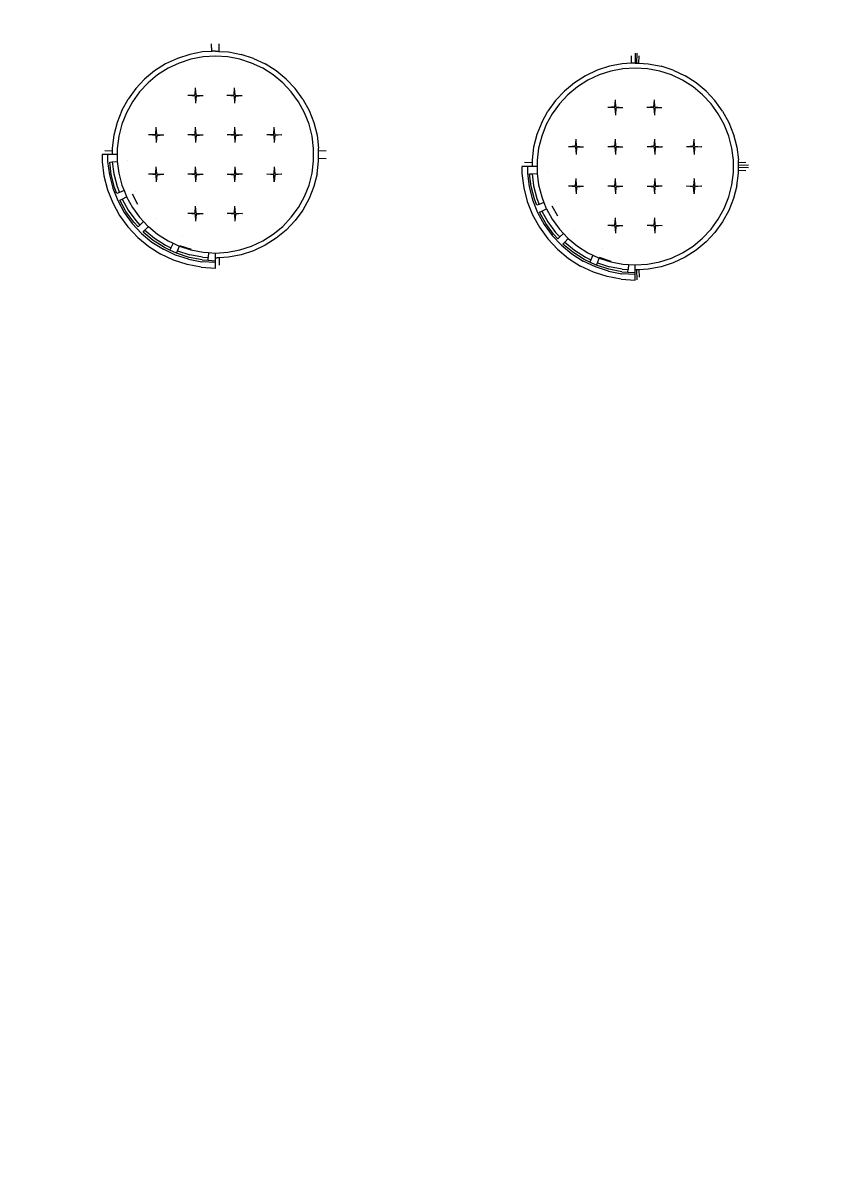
# Model space of a CAD drawing. Header units: millimetres. Extents: x -1966 to 205283, y -140015 to 7000.
# Drawn here: x 94414 to 96040, y -14724 to -12464 of the extents above; entities that cross this region are included whole.
import ezdxf

# ---------------------------------------------------------------- set-up
doc = ezdxf.new("R2010")
doc.units = ezdxf.units.MM
doc.header["$LTSCALE"] = 1000

msp = doc.modelspace()

# ---------------------------------------------------------------- hatches: boundary and pattern name
h = msp.add_hatch()
h.set_pattern_fill('ANSI32', color=256)
h.set_pattern_definition([(45, (-300.8124, 21923.082), (-3.36759605, 3.36759605), []), (45, (-298.5674, 21923.082), (-3.36759605, 3.36759605), [])])
h.paths.add_polyline_path([(91775.1, -11556.3), (85475.1, -11556.3), (85475.1, -14456.3), (85675.1, -14456.3), (85675.1, -13956.3), (85675.1, -11756.3), (91775.1, -11756.3)])
h.paths.add_polyline_path([(85475.1, -17576.5), (85475.1, -17713.6, 0.468176), (88775.1, -22150.7), (90477.3, -25756.3), (91477.3, -25756.3), (96875.1, -25756.3), (96875.1, -25656.3), (96875.1, -25556.3), (90698.4, -25556.3), (90602.7, -25556.3), (88975.1, -22156.3), (88975.1, -21156.3), (88775.1, -21156.3), (88775.1, -21950.4, -0.465706), (85665.7, -17776.5), (87775.1, -17776.5), (87775.1, -17576.5), (85668.5, -17576.5), (85675.1, -17076.5), (85675.1, -15356.3), (85475.1, -15356.3)])
h.paths.add_polyline_path([(100725.1, -25556.3), (98875.1, -25556.3), (98875.1, -25756.3), (101675.1, -25756.3), (101675.1, -25356.3), (101475.1, -25356.3), (101475.1, -25556.3)])
h.paths.add_polyline_path([(101675.1, -11556.3), (101275.1, -11556.3), (101275.1, -11756.3), (101475.1, -11756.3), (101475.1, -11956.3), (101675.1, -11956.3)])

# ---------------------------------------------------------------- linework, layer by layer
for p, q in [((94788.2, -12521), (94787.7, -12506.3)), ((94802.5, -12521), (94803, -12506.3)), ((94719.9, -12534.9), (94696.6, -12545.9)), ((94744.3, -12527), (94719.9, -12534.9)), ((94746.8, -12536.6), (94723.5, -12544.2)), ((94769.6, -12522.1), (94744.3, -12527)), ((94770.9, -12532.1), (94746.8, -12536.6)), ((94788.2, -12521), (94769.6, -12522.1)), ((94795.3, -12530.5), (94770.9, -12532.1)), ((94788.4, -12521), (94788.2, -12521)), ((94789.1, -12520.9), (94788.4, -12521)), ((94790.2, -12520.8), (94789.1, -12520.9)), ((94791.6, -12520.8), (94790.2, -12520.8)), ((94793.2, -12520.7), (94791.6, -12520.8)), ((94795.3, -12520.5), (94793.2, -12520.7)), ((94795.3, -12520.5), (94797.5, -12520.7)), ((94819.8, -12532.1), (94795.3, -12530.5)), ((94797.5, -12520.7), (94799, -12520.8)), ((94799, -12520.8), (94800.4, -12520.8)), ((94800.4, -12520.8), (94801.5, -12520.9)), ((94801.5, -12520.9), (94802.2, -12521)), ((94802.2, -12521), (94802.5, -12521)), ((94802.5, -12521), (94821, -12522.1)), ((94843.8, -12536.6), (94819.8, -12532.1)), ((94821, -12522.1), (94846.3, -12527)), ((94867.1, -12544.2), (94843.8, -12536.6)), ((94870.8, -12534.9), (94846.3, -12527)), ((94870.8, -12534.9), (94894.1, -12545.9)), ((95620.3, -12544.5), (95619.8, -12529.8)), ((95627.5, -12524.3), (95627.5, -12544.1)), ((95630.3, -12524.4), (95629.6, -12544.2)), ((95634.6, -12544.5), (95635.1, -12529.8)), ((94674.8, -12559.7), (94655, -12576.1)), ((94696.6, -12545.9), (94674.8, -12559.7)), ((94701.4, -12554.6), (94680.7, -12567.8)), ((94723.5, -12544.2), (94701.4, -12554.6)), ((94889.3, -12554.6), (94867.1, -12544.2)), ((94909.9, -12567.8), (94889.3, -12554.6)), ((94915.8, -12559.7), (94894.1, -12545.9)), ((94935.7, -12576.1), (94915.8, -12559.7)), ((95552, -12558.5), (95528.7, -12569.4)), ((95576.5, -12550.5), (95552, -12558.5)), ((95579, -12560.2), (95555.7, -12567.8)), ((95601.8, -12545.7), (95576.5, -12550.5)), ((95603, -12555.6), (95579, -12560.2)), ((95620.3, -12544.5), (95601.8, -12545.7)), ((95627.5, -12554.1), (95603, -12555.6)), ((95620.6, -12544.5), (95620.3, -12544.5)), ((95621.3, -12544.5), (95620.6, -12544.5)), ((95622.4, -12544.4), (95621.3, -12544.5)), ((95623.8, -12544.3), (95622.4, -12544.4)), ((95625.3, -12544.2), (95623.8, -12544.3)), ((95627.5, -12544.1), (95625.3, -12544.2)), ((95627.5, -12544.1), (95629.6, -12544.2)), ((95651.9, -12555.6), (95627.5, -12554.1)), ((95629.6, -12544.2), (95631.2, -12544.3)), ((95631.2, -12544.3), (95632.6, -12544.4)), ((95632.6, -12544.4), (95633.7, -12544.5)), ((95633.7, -12544.5), (95634.4, -12544.5)), ((95634.4, -12544.5), (95634.6, -12544.5)), ((95634.6, -12544.5), (95653.2, -12545.7)), ((95676, -12560.2), (95651.9, -12555.6)), ((95653.2, -12545.7), (95678.5, -12550.5)), ((95699.3, -12567.8), (95676, -12560.2)), ((95702.9, -12558.5), (95678.5, -12550.5)), ((95702.9, -12558.5), (95726.2, -12569.4)), ((94655, -12576.1), (94637.4, -12594.8)), ((94661.8, -12583.4), (94645.1, -12601.2)), ((94680.7, -12567.8), (94661.8, -12583.4)), ((94928.8, -12583.4), (94909.9, -12567.8)), ((94945.6, -12601.2), (94928.8, -12583.4)), ((94935.7, -12576.1), (94953.3, -12594.8)), ((95507, -12583.2), (95487.1, -12599.6)), ((95528.7, -12569.4), (95507, -12583.2)), ((95533.5, -12578.2), (95512.9, -12591.3)), ((95555.7, -12567.8), (95533.5, -12578.2)), ((95721.4, -12578.2), (95699.3, -12567.8)), ((95742.1, -12591.3), (95721.4, -12578.2)), ((95748, -12583.2), (95726.2, -12569.4)), ((95767.8, -12599.6), (95748, -12583.2)), ((94637.4, -12594.8), (94622.2, -12615.7)), ((94645.1, -12601.2), (94630.7, -12621)), ((94754.9, -12607.5), (94755.9, -12593.9)), ((94755.9, -12593.9), (94755.9, -12593.5)), ((94756.9, -12607.5), (94755.9, -12593.9)), ((94832.2, -12607.5), (94833.2, -12593.9)), ((94833.2, -12593.9), (94833.2, -12593.5)), ((94834.2, -12607.5), (94833.2, -12593.9)), ((94960, -12621), (94945.6, -12601.2)), ((94968.4, -12615.7), (94953.3, -12594.8)), ((95487.1, -12599.6), (95469.5, -12618.4)), ((95512.9, -12591.3), (95494, -12606.9)), ((95761, -12606.9), (95742.1, -12591.3)), ((95767.8, -12599.6), (95785.4, -12618.4)), ((94609.8, -12638.2), (94622.2, -12615.7)), ((94630.7, -12621), (94618.9, -12642.5)), ((94741.3, -12608.5), (94740.9, -12608.5)), ((94754.9, -12607.5), (94741.3, -12608.5)), ((94754.9, -12609.5), (94741.3, -12608.5)), ((94754.9, -12609.5), (94755.9, -12623.2)), ((94756.9, -12609.5), (94755.9, -12623.2)), ((94755.9, -12623.2), (94755.9, -12623.5)), ((94756.9, -12607.5), (94770.6, -12608.5)), ((94756.9, -12609.5), (94770.6, -12608.5)), ((94770.6, -12608.5), (94770.9, -12608.5)), ((94818.6, -12608.5), (94818.2, -12608.5)), ((94832.2, -12607.5), (94818.6, -12608.5)), ((94832.2, -12609.5), (94818.6, -12608.5)), ((94832.2, -12609.5), (94833.2, -12623.2)), ((94834.2, -12609.5), (94833.2, -12623.2)), ((94833.2, -12623.2), (94833.2, -12623.5)), ((94834.2, -12607.5), (94847.9, -12608.5)), ((94834.2, -12609.5), (94847.9, -12608.5)), ((94847.9, -12608.5), (94848.2, -12608.5)), ((94971.8, -12642.5), (94960, -12621)), ((94968.4, -12615.7), (94980.8, -12638.2)), ((95469.5, -12618.4), (95454.4, -12639.2)), ((95477.2, -12624.8), (95462.8, -12644.6)), ((95494, -12606.9), (95477.2, -12624.8)), ((95587.1, -12631.1), (95588.1, -12617.4)), ((95588.1, -12617.4), (95588.1, -12617.1)), ((95589.1, -12631.1), (95588.1, -12617.4)), ((95664.4, -12631.1), (95665.4, -12617.4)), ((95665.4, -12617.4), (95665.4, -12617.1)), ((95666.4, -12631.1), (95665.4, -12617.4)), ((95777.7, -12624.8), (95761, -12606.9)), ((95792.1, -12644.6), (95777.7, -12624.8)), ((95800.6, -12639.2), (95785.4, -12618.4)), ((94609.8, -12638.2), (94600.4, -12662.2)), ((94618.9, -12642.5), (94609.9, -12665.3)), ((94980.8, -12665.3), (94971.8, -12642.5)), ((94980.8, -12638.2), (94990.3, -12662.2)), ((95442, -12661.8), (95454.4, -12639.2)), ((95462.8, -12644.6), (95451, -12666.1)), ((95573.4, -12632.1), (95573.1, -12632.1)), ((95587.1, -12631.1), (95573.4, -12632.1)), ((95587.1, -12633.1), (95573.4, -12632.1)), ((95587.1, -12633.1), (95588.1, -12646.7)), ((95589.1, -12633.1), (95588.1, -12646.7)), ((95588.1, -12646.7), (95588.1, -12647.1)), ((95589.1, -12631.1), (95602.7, -12632.1)), ((95589.1, -12633.1), (95602.7, -12632.1)), ((95602.7, -12632.1), (95603.1, -12632.1)), ((95650.7, -12632.1), (95650.4, -12632.1)), ((95664.4, -12631.1), (95650.7, -12632.1)), ((95664.4, -12633.1), (95650.7, -12632.1)), ((95664.4, -12633.1), (95665.4, -12646.7)), ((95666.4, -12633.1), (95665.4, -12646.7)), ((95665.4, -12646.7), (95665.4, -12647.1)), ((95666.4, -12631.1), (95680, -12632.1)), ((95666.4, -12633.1), (95680, -12632.1)), ((95680, -12632.1), (95680.4, -12632.1)), ((95803.9, -12666.1), (95792.1, -12644.6)), ((95800.6, -12639.2), (95813, -12661.8)), ((94600.4, -12662.2), (94594, -12687.1)), ((94609.9, -12665.3), (94603.8, -12689)), ((94676.9, -12685.5), (94677.9, -12671.9)), ((94677.9, -12671.9), (94677.9, -12671.5)), ((94678.9, -12685.5), (94677.9, -12671.9)), ((94754.9, -12685.5), (94755.9, -12671.9)), ((94755.9, -12671.9), (94755.9, -12671.5)), ((94756.9, -12685.5), (94755.9, -12671.9)), ((94832.9, -12685.5), (94833.9, -12671.9)), ((94833.9, -12671.2), (94833.9, -12671.5)), ((94833.9, -12671.9), (94833.9, -12671.5)), ((94834.9, -12685.5), (94833.9, -12671.9)), ((94910.9, -12685.5), (94911.9, -12671.9)), ((94911.9, -12671.9), (94911.9, -12671.5)), ((94912.9, -12685.5), (94911.9, -12671.9)), ((94986.9, -12689), (94980.8, -12665.3)), ((94990.3, -12662.2), (94996.7, -12687.1)), ((95442, -12661.8), (95432.5, -12685.7)), ((95451, -12666.1), (95442, -12688.8)), ((95812.9, -12688.8), (95803.9, -12666.1)), ((95813, -12661.8), (95822.4, -12685.7)), ((94594, -12687.1), (94590.7, -12712.6)), ((94603.8, -12689), (94600.7, -12713.3)), ((94663.3, -12686.5), (94662.9, -12686.5)), ((94676.9, -12685.5), (94663.3, -12686.5)), ((94676.9, -12687.5), (94663.3, -12686.5)), ((94676.9, -12687.5), (94677.9, -12701.2)), ((94678.9, -12687.5), (94677.9, -12701.2)), ((94678.9, -12685.5), (94692.6, -12686.5)), ((94678.9, -12687.5), (94692.6, -12686.5)), ((94692.6, -12686.5), (94692.9, -12686.5)), ((94741.3, -12686.5), (94740.9, -12686.5)), ((94754.9, -12685.5), (94741.3, -12686.5)), ((94754.9, -12687.5), (94741.3, -12686.5)), ((94754.9, -12687.5), (94755.9, -12701.2)), ((94756.9, -12687.5), (94755.9, -12701.2)), ((94756.9, -12685.5), (94770.6, -12686.5)), ((94756.9, -12687.5), (94770.6, -12686.5)), ((94770.6, -12686.5), (94770.9, -12686.5)), ((94819.3, -12686.5), (94818.9, -12686.5)), ((94832.9, -12685.5), (94819.3, -12686.5)), ((94832.9, -12687.5), (94819.3, -12686.5)), ((94832.9, -12687.5), (94833.9, -12701.2)), ((94834.9, -12687.5), (94833.9, -12701.2)), ((94834.9, -12685.5), (94848.6, -12686.5)), ((94834.9, -12687.5), (94848.6, -12686.5)), ((94848.6, -12686.5), (94848.9, -12686.5)), ((94849.3, -12686.5), (94848.9, -12686.5)), ((94897.3, -12686.5), (94896.9, -12686.5)), ((94910.9, -12685.5), (94897.3, -12686.5)), ((94910.9, -12687.5), (94897.3, -12686.5)), ((94910.9, -12687.5), (94911.9, -12701.2)), ((94912.9, -12687.5), (94911.9, -12701.2)), ((94912.9, -12685.5), (94926.6, -12686.5)), ((94926.6, -12686.5), (94912.9, -12687.5)), ((94926.9, -12686.5), (94926.6, -12686.5)), ((94989.9, -12713.3), (94986.9, -12689)), ((94996.7, -12687.1), (94999.9, -12712.6)), ((95432.5, -12685.7), (95426.1, -12710.7)), ((95442, -12688.8), (95435.9, -12712.5)), ((95509.1, -12709.1), (95510.1, -12695.4)), ((95510.1, -12695.4), (95510.1, -12695.1)), ((95511.1, -12709.1), (95510.1, -12695.4)), ((95587.1, -12709.1), (95588.1, -12695.4)), ((95588.1, -12695.4), (95588.1, -12695.1)), ((95589.1, -12709.1), (95588.1, -12695.4)), ((95665.1, -12709.1), (95666.1, -12695.4)), ((95666.1, -12694.7), (95666.1, -12695.1)), ((95666.1, -12695.4), (95666.1, -12695.1)), ((95667.1, -12709.1), (95666.1, -12695.4)), ((95743.1, -12709.1), (95744.1, -12695.4)), ((95744.1, -12695.4), (95744.1, -12695.1)), ((95745.1, -12709.1), (95744.1, -12695.4)), ((95819, -12712.5), (95812.9, -12688.8)), ((95822.4, -12685.7), (95828.8, -12710.7)), ((94590.7, -12718.4), (94576, -12717.9)), ((94590.7, -12712.6), (94590.7, -12718.4)), ((94590.7, -12718.4), (94590.7, -12718.6)), ((94590.7, -12718.6), (94590.7, -12719.3)), ((94600.7, -12713.3), (94600.7, -12725.5)), ((94677.9, -12701.2), (94677.9, -12701.5)), ((94755.9, -12701.2), (94755.9, -12701.5)), ((94833.9, -12701.2), (94833.9, -12701.5)), ((94911.9, -12701.2), (94911.9, -12701.5)), ((94989.9, -12737.8), (94989.9, -12713.3)), ((94999.9, -12718.4), (94999.9, -12712.6)), ((95014.6, -12717.9), (94999.9, -12718.4)), ((94999.9, -12718.6), (94999.9, -12718.4)), ((94999.9, -12719.3), (94999.9, -12718.6)), ((95426.1, -12710.7), (95422.9, -12736.2)), ((95435.9, -12712.5), (95432.9, -12736.8)), ((95495.4, -12710.1), (95495.1, -12710.1)), ((95509.1, -12709.1), (95495.4, -12710.1)), ((95509.1, -12711.1), (95495.4, -12710.1)), ((95509.1, -12711.1), (95510.1, -12724.7)), ((95511.1, -12711.1), (95510.1, -12724.7)), ((95511.1, -12709.1), (95524.7, -12710.1)), ((95511.1, -12711.1), (95524.7, -12710.1)), ((95524.7, -12710.1), (95525.1, -12710.1)), ((95573.4, -12710.1), (95573.1, -12710.1)), ((95587.1, -12709.1), (95573.4, -12710.1)), ((95587.1, -12711.1), (95573.4, -12710.1)), ((95587.1, -12711.1), (95588.1, -12724.7)), ((95589.1, -12711.1), (95588.1, -12724.7)), ((95589.1, -12709.1), (95602.7, -12710.1)), ((95589.1, -12711.1), (95602.7, -12710.1)), ((95602.7, -12710.1), (95603.1, -12710.1)), ((95651.4, -12710.1), (95651.1, -12710.1)), ((95665.1, -12709.1), (95651.4, -12710.1)), ((95665.1, -12711.1), (95651.4, -12710.1)), ((95665.1, -12711.1), (95666.1, -12724.7)), ((95667.1, -12711.1), (95666.1, -12724.7)), ((95667.1, -12709.1), (95680.7, -12710.1)), ((95667.1, -12711.1), (95680.7, -12710.1)), ((95680.7, -12710.1), (95681.1, -12710.1)), ((95681.4, -12710.1), (95681.1, -12710.1)), ((95729.4, -12710.1), (95729.1, -12710.1)), ((95743.1, -12709.1), (95729.4, -12710.1)), ((95743.1, -12711.1), (95729.4, -12710.1)), ((95743.1, -12711.1), (95744.1, -12724.7)), ((95745.1, -12711.1), (95744.1, -12724.7)), ((95745.1, -12709.1), (95758.7, -12710.1)), ((95758.7, -12710.1), (95745.1, -12711.1)), ((95759.1, -12710.1), (95758.7, -12710.1)), ((95822.1, -12736.8), (95819, -12712.5)), ((95828.8, -12710.7), (95832.1, -12736.2)), ((94570.8, -12725.5), (94570.8, -12739.6)), ((94571, -12725.5), (94570.8, -12725.5)), ((94570.8, -12739.6), (94574.3, -12767.7)), ((94581.7, -12725.5), (94571, -12725.5)), ((94581.7, -12725.5), (94581.7, -12739)), ((94590.7, -12725.5), (94581.7, -12725.5)), ((94581.7, -12739), (94585.1, -12765.6)), ((94585.8, -12740.2), (94590.9, -12739.8)), ((94588.9, -12764.9), (94585.8, -12740.2)), ((94590.7, -12719.3), (94590.7, -12720.4)), ((94590.7, -12720.4), (94590.7, -12721.8)), ((94590.7, -12721.8), (94590.7, -12723.4)), ((94590.7, -12723.4), (94590.7, -12725.5)), ((94600.7, -12725.5), (94590.7, -12725.5)), ((94590.9, -12739.8), (94600.9, -12739.1)), ((94590.9, -12739.8), (94594, -12763.9)), ((94600.7, -12725.5), (94600.7, -12737.8)), ((94600.7, -12737.8), (94600.9, -12739.1)), ((94600.9, -12739.1), (94603.8, -12762.1)), ((94621.4, -12736.5), (94621.4, -12736.5)), ((94986.9, -12762.1), (94989.9, -12737.8)), ((94996.7, -12763.9), (94999.9, -12738.4)), ((94999.9, -12720.4), (94999.9, -12719.3)), ((94999.9, -12721.8), (94999.9, -12720.4)), ((94999.9, -12723.4), (94999.9, -12721.8)), ((94999.9, -12727.7), (94999.9, -12723.4)), ((94999.9, -12729.2), (94999.9, -12727.7)), ((94999.9, -12730.6), (94999.9, -12729.2)), ((94999.9, -12731.7), (94999.9, -12730.6)), ((94999.9, -12732.4), (94999.9, -12731.7)), ((94999.9, -12732.7), (94999.9, -12732.4)), ((94999.9, -12738.4), (94999.9, -12732.7)), ((94999.9, -12732.7), (95014.6, -12733.2)), ((95422.9, -12741.9), (95408.2, -12741.4)), ((95422.9, -12736.2), (95422.9, -12741.9)), ((95432.9, -12736.8), (95432.9, -12749.1)), ((95510.1, -12724.7), (95510.1, -12725.1)), ((95588.1, -12724.7), (95588.1, -12725.1)), ((95666.1, -12724.7), (95666.1, -12725.1)), ((95744.1, -12724.7), (95744.1, -12725.1)), ((95822.1, -12761.3), (95822.1, -12736.8)), ((95832.1, -12741.9), (95832.1, -12736.2)), ((95846.8, -12741.4), (95832.1, -12741.9)), ((94594, -12763.9), (94600.4, -12788.9)), ((94603.8, -12762.1), (94609.9, -12785.8)), ((94676.9, -12763.5), (94663.3, -12764.5)), ((94676.9, -12763.5), (94677.9, -12749.9)), ((94677.9, -12749.9), (94677.9, -12749.5)), ((94678.9, -12763.5), (94677.9, -12749.9)), ((94678.9, -12763.5), (94692.6, -12764.5)), ((94754.9, -12763.5), (94741.3, -12764.5)), ((94754.9, -12763.5), (94755.9, -12749.9)), ((94755.9, -12749.9), (94755.9, -12749.5)), ((94756.9, -12763.5), (94755.9, -12749.9)), ((94756.9, -12763.5), (94770.6, -12764.5)), ((94819.3, -12764.5), (94832.9, -12763.5)), ((94833.9, -12749.9), (94832.9, -12763.5)), ((94833.9, -12749.5), (94833.9, -12749.9)), ((94833.9, -12749.9), (94834.9, -12763.5)), ((94848.6, -12764.5), (94834.9, -12763.5)), ((94897.3, -12764.5), (94910.9, -12763.5)), ((94911.9, -12749.9), (94910.9, -12763.5)), ((94911.9, -12749.9), (94911.9, -12749.5)), ((94911.9, -12749.9), (94912.9, -12763.5)), ((94912.9, -12763.5), (94926.6, -12764.5)), ((94980.8, -12785.8), (94986.9, -12762.1)), ((94996.7, -12763.9), (94990.3, -12788.9)), ((95402.9, -12749.1), (95402.9, -12763.2)), ((95413.9, -12749.1), (95402.9, -12749.1)), ((95402.9, -12763.2), (95406.5, -12791.2)), ((95413.9, -12749.1), (95413.9, -12762.5)), ((95422.9, -12749.1), (95413.9, -12749.1)), ((95413.9, -12762.5), (95417.2, -12789.2)), ((95417.9, -12763.7), (95423.1, -12763.4)), ((95421.1, -12788.5), (95417.9, -12763.7)), ((95422.9, -12741.9), (95422.9, -12742.2)), ((95422.9, -12742.2), (95422.9, -12742.9)), ((95422.9, -12742.9), (95422.9, -12744)), ((95422.9, -12744), (95422.9, -12745.4)), ((95422.9, -12745.4), (95422.9, -12746.9)), ((95422.9, -12746.9), (95422.9, -12749.1)), ((95432.9, -12749.1), (95422.9, -12749.1)), ((95423.1, -12763.4), (95433, -12762.7)), ((95423.1, -12763.4), (95426.1, -12787.5)), ((95432.9, -12749.1), (95432.9, -12761.3)), ((95432.9, -12761.3), (95433, -12762.7)), ((95433, -12762.7), (95435.9, -12785.6)), ((95453.6, -12760), (95453.6, -12760.1)), ((95819, -12785.6), (95822.1, -12761.3)), ((95828.8, -12787.5), (95832.1, -12762)), ((95832.1, -12742.2), (95832.1, -12741.9)), ((95832.1, -12742.9), (95832.1, -12742.2)), ((95832.1, -12744), (95832.1, -12742.9)), ((95832.1, -12745.4), (95832.1, -12744)), ((95832.1, -12746.9), (95832.1, -12745.4)), ((95851.9, -12746.3), (95832.1, -12746.9)), ((95832.1, -12751.2), (95832.1, -12746.9)), ((95832.1, -12752.8), (95832.1, -12751.2)), ((95851.9, -12751.9), (95832.1, -12751.2)), ((95832.1, -12754.2), (95832.1, -12752.8)), ((95832.1, -12755.3), (95832.1, -12754.2)), ((95832.1, -12756), (95832.1, -12755.3)), ((95832.1, -12756.2), (95832.1, -12756)), ((95832.1, -12762), (95832.1, -12756.2)), ((95832.1, -12756.2), (95846.8, -12756.7)), ((94574.3, -12767.7), (94581.3, -12795)), ((94585.1, -12765.6), (94591.8, -12791.7)), ((94595.5, -12790.5), (94588.9, -12764.9)), ((94609.9, -12785.8), (94614.3, -12796.8)), ((94663.3, -12764.5), (94662.9, -12764.5)), ((94676.9, -12765.5), (94663.3, -12764.5)), ((94676.9, -12765.5), (94677.9, -12779.2)), ((94678.9, -12765.5), (94677.9, -12779.2)), ((94677.9, -12779.2), (94677.9, -12779.5)), ((94678.9, -12765.5), (94692.6, -12764.5)), ((94692.6, -12764.5), (94692.9, -12764.5)), ((94741.3, -12764.5), (94740.9, -12764.5)), ((94754.9, -12765.5), (94741.3, -12764.5)), ((94754.9, -12765.5), (94755.9, -12779.2)), ((94756.9, -12765.5), (94755.9, -12779.2)), ((94755.9, -12779.2), (94755.9, -12779.5)), ((94756.9, -12765.5), (94770.6, -12764.5)), ((94770.6, -12764.5), (94770.9, -12764.5)), ((94818.9, -12764.5), (94819.3, -12764.5)), ((94819.3, -12764.5), (94832.9, -12765.5)), ((94833.9, -12779.2), (94832.9, -12765.5)), ((94833.9, -12779.2), (94834.9, -12765.5)), ((94833.9, -12779.2), (94833.9, -12779.5)), ((94848.6, -12764.5), (94834.9, -12765.5)), ((94848.9, -12764.5), (94848.6, -12764.5)), ((94897.3, -12764.5), (94896.9, -12764.5)), ((94910.9, -12765.5), (94897.3, -12764.5)), ((94911.9, -12779.2), (94910.9, -12765.5)), ((94912.9, -12765.5), (94911.9, -12779.2)), ((94911.9, -12779.5), (94911.9, -12779.2)), ((94926.6, -12764.5), (94912.9, -12765.5)), ((94926.9, -12764.5), (94926.6, -12764.5)), ((94971.8, -12808.5), (94980.8, -12785.8)), ((95435.9, -12785.6), (95442, -12809.3)), ((95509.1, -12787.1), (95510.1, -12773.4)), ((95510.1, -12773.4), (95510.1, -12773.1)), ((95511.1, -12787.1), (95510.1, -12773.4)), ((95587.1, -12787.1), (95588.1, -12773.4)), ((95588.1, -12773.4), (95588.1, -12773.1)), ((95589.1, -12787.1), (95588.1, -12773.4)), ((95666.1, -12773.4), (95665.1, -12787.1)), ((95666.1, -12773.1), (95666.1, -12773.4)), ((95666.1, -12773.4), (95667.1, -12787.1)), ((95744.1, -12773.4), (95743.1, -12787.1)), ((95744.1, -12773.4), (95744.1, -12773.1)), ((95744.1, -12773.4), (95745.1, -12787.1)), ((95812.9, -12809.3), (95819, -12785.6)), ((94581.3, -12795), (94591.7, -12821.3)), ((94591.8, -12791.7), (94601.7, -12816.6)), ((94600.2, -12802.4), (94595.5, -12790.5)), ((94605, -12800.5), (94600.2, -12802.4)), ((94600.4, -12788.9), (94605, -12800.5)), ((94614.3, -12796.8), (94605, -12800.5)), ((94610.4, -12813.7), (94619.4, -12809.4)), ((94614.3, -12796.8), (94618.9, -12808.5)), ((94618.9, -12808.5), (94619.4, -12809.4)), ((94619.4, -12809.4), (94630.7, -12830)), ((94630.1, -12803.3), (94641.1, -12823.4)), ((94637.5, -12799.5), (94637.6, -12799.4)), ((94960, -12830), (94971.8, -12808.5)), ((94990.3, -12788.9), (94980.8, -12812.8)), ((95406.5, -12791.2), (95413.5, -12818.6)), ((95417.2, -12789.2), (95423.9, -12815.2)), ((95427.6, -12814), (95421.1, -12788.5)), ((95426.1, -12787.5), (95432.5, -12812.4)), ((95442, -12809.3), (95446.4, -12820.4)), ((95495.4, -12788.1), (95495.1, -12788.1)), ((95509.1, -12787.1), (95495.4, -12788.1)), ((95509.1, -12789.1), (95495.4, -12788.1)), ((95509.1, -12789.1), (95510.1, -12802.7)), ((95511.1, -12789.1), (95510.1, -12802.7)), ((95510.1, -12802.7), (95510.1, -12803.1)), ((95511.1, -12787.1), (95524.7, -12788.1)), ((95511.1, -12789.1), (95524.7, -12788.1)), ((95524.7, -12788.1), (95525.1, -12788.1)), ((95573.4, -12788.1), (95573.1, -12788.1)), ((95587.1, -12787.1), (95573.4, -12788.1)), ((95587.1, -12789.1), (95573.4, -12788.1)), ((95587.1, -12789.1), (95588.1, -12802.7)), ((95589.1, -12789.1), (95588.1, -12802.7)), ((95588.1, -12802.7), (95588.1, -12803.1)), ((95589.1, -12787.1), (95602.7, -12788.1)), ((95589.1, -12789.1), (95602.7, -12788.1)), ((95602.7, -12788.1), (95603.1, -12788.1)), ((95651.1, -12788.1), (95651.4, -12788.1)), ((95651.4, -12788.1), (95665.1, -12787.1)), ((95651.4, -12788.1), (95665.1, -12789.1)), ((95666.1, -12802.7), (95665.1, -12789.1)), ((95666.1, -12802.7), (95667.1, -12789.1)), ((95666.1, -12802.7), (95666.1, -12803.1)), ((95680.7, -12788.1), (95667.1, -12787.1)), ((95680.7, -12788.1), (95667.1, -12789.1)), ((95681.1, -12788.1), (95680.7, -12788.1)), ((95729.4, -12788.1), (95729.1, -12788.1)), ((95729.4, -12788.1), (95743.1, -12787.1)), ((95743.1, -12789.1), (95729.4, -12788.1)), ((95744.1, -12802.7), (95743.1, -12789.1)), ((95745.1, -12789.1), (95744.1, -12802.7)), ((95744.1, -12803.1), (95744.1, -12802.7)), ((95745.1, -12787.1), (95758.7, -12788.1)), ((95758.7, -12788.1), (95745.1, -12789.1)), ((95759.1, -12788.1), (95758.7, -12788.1)), ((95803.9, -12832.1), (95812.9, -12809.3)), ((95828.8, -12787.5), (95822.4, -12812.4)), ((94591.7, -12821.3), (94605.4, -12846.1)), ((94601.7, -12816.6), (94614.6, -12840.2)), ((94605.7, -12816), (94610.4, -12813.7)), ((94617.9, -12838.1), (94605.7, -12816)), ((94610.4, -12813.7), (94622.2, -12835.4)), ((94630.7, -12830), (94645.1, -12849.8)), ((94754.9, -12841.5), (94755.9, -12827.9)), ((94755.9, -12827.9), (94755.9, -12827.5)), ((94756.9, -12841.5), (94755.9, -12827.9)), ((94832.9, -12841.5), (94833.9, -12827.5)), ((94834.9, -12841.5), (94833.9, -12827.5)), ((94945.6, -12849.8), (94960, -12830)), ((94980.8, -12812.8), (94968.4, -12835.4)), ((95413.5, -12818.6), (95423.9, -12844.9)), ((95423.9, -12815.2), (95433.8, -12840.2)), ((95432.3, -12826), (95427.6, -12814)), ((95437.1, -12824.1), (95432.3, -12826)), ((95432.5, -12812.4), (95437.1, -12824.1)), ((95446.4, -12820.4), (95437.1, -12824.1)), ((95446.4, -12820.4), (95451, -12832.1)), ((95462.2, -12826.8), (95473.3, -12846.9)), ((95469.7, -12823), (95469.7, -12823)), ((95822.4, -12812.4), (95813, -12836.4)), ((94605.4, -12846.1), (94622, -12868.9)), ((94614.6, -12840.2), (94630.4, -12861.9)), ((94633.4, -12859.5), (94617.9, -12838.1)), ((94622.2, -12835.4), (94637.4, -12856.2)), ((94645.1, -12849.8), (94653, -12858.2)), ((94675.6, -12852.1), (94675.6, -12852.1)), ((94741.3, -12842.5), (94740.9, -12842.5)), ((94754.9, -12841.5), (94741.3, -12842.5)), ((94754.9, -12843.5), (94741.3, -12842.5)), ((94754.9, -12843.5), (94755.9, -12857.2)), ((94756.9, -12843.5), (94755.9, -12857.2)), ((94756.9, -12841.5), (94770.6, -12842.5)), ((94756.9, -12843.5), (94770.6, -12842.5)), ((94770.6, -12842.5), (94770.9, -12842.5)), ((94819.3, -12842.5), (94818.9, -12842.5)), ((94832.9, -12841.5), (94819.3, -12842.5)), ((94832.9, -12843.5), (94819.3, -12842.5)), ((94832.9, -12843.5), (94833.9, -12857.2)), ((94834.9, -12843.5), (94833.9, -12857.2)), ((94834.9, -12841.5), (94848.6, -12842.5)), ((94848.6, -12842.5), (94834.9, -12843.5)), ((94848.6, -12842.5), (94848.9, -12842.5)), ((94928.8, -12867.7), (94945.6, -12849.8)), ((94968.4, -12835.4), (94953.3, -12856.2)), ((95423.9, -12844.9), (95437.5, -12869.6)), ((95433.8, -12840.2), (95446.8, -12863.8)), ((95437.9, -12839.5), (95442.5, -12837.3)), ((95450, -12861.7), (95437.9, -12839.5)), ((95442.5, -12837.3), (95451.5, -12833)), ((95442.5, -12837.3), (95454.4, -12858.9)), ((95451, -12832.1), (95451.5, -12833)), ((95451.5, -12833), (95462.8, -12853.6)), ((95462.8, -12853.6), (95477.2, -12873.4)), ((95587.1, -12865.1), (95588.1, -12851.4)), ((95588.1, -12851.4), (95588.1, -12851.1)), ((95589.1, -12865.1), (95588.1, -12851.4)), ((95665.1, -12865.1), (95666.1, -12851.1)), ((95667.1, -12865.1), (95666.1, -12851.1)), ((95777.7, -12873.4), (95792.1, -12853.6)), ((95792.1, -12853.6), (95803.9, -12832.1)), ((95813, -12836.4), (95800.6, -12858.9)), ((94622, -12868.9), (94641.3, -12889.5)), ((94630.4, -12861.9), (94648.8, -12881.5)), ((94641.9, -12868.6), (94633.4, -12859.5)), ((94637.4, -12856.2), (94645.7, -12865.1)), ((94645.7, -12865.1), (94641.9, -12868.6)), ((94653, -12858.2), (94645.7, -12865.1)), ((94652, -12879.2), (94655.5, -12875.4)), ((94653, -12858.2), (94661.8, -12867.7)), ((94655.5, -12875.4), (94662.4, -12868.1)), ((94655.5, -12875.4), (94674.8, -12891.4)), ((94661.8, -12867.7), (94662.4, -12868.1)), ((94662.4, -12868.1), (94680.7, -12883.3)), ((94755.9, -12857.2), (94755.9, -12857.5)), ((94833.9, -12857.2), (94833.9, -12857.5)), ((94909.9, -12883.3), (94928.8, -12867.7)), ((94935.7, -12875), (94915.8, -12891.4)), ((94953.3, -12856.2), (94935.7, -12875)), ((95437.5, -12869.6), (95454.1, -12892.5)), ((95446.8, -12863.8), (95462.6, -12885.5)), ((95465.6, -12883), (95450, -12861.7)), ((95454.4, -12858.9), (95469.5, -12879.8)), ((95477.2, -12873.4), (95485.1, -12881.8)), ((95507.7, -12875.7), (95507.8, -12875.6)), ((95573.4, -12866.1), (95573.1, -12866.1)), ((95587.1, -12865.1), (95573.4, -12866.1)), ((95587.1, -12867.1), (95573.4, -12866.1)), ((95587.1, -12867.1), (95588.1, -12880.7)), ((95589.1, -12867.1), (95588.1, -12880.7)), ((95589.1, -12865.1), (95602.7, -12866.1)), ((95589.1, -12867.1), (95602.7, -12866.1)), ((95602.7, -12866.1), (95603.1, -12866.1)), ((95651.4, -12866.1), (95651.1, -12866.1)), ((95665.1, -12865.1), (95651.4, -12866.1)), ((95665.1, -12867.1), (95651.4, -12866.1)), ((95665.1, -12867.1), (95666.1, -12880.7)), ((95667.1, -12867.1), (95666.1, -12880.7)), ((95667.1, -12865.1), (95680.7, -12866.1)), ((95680.7, -12866.1), (95667.1, -12867.1)), ((95680.7, -12866.1), (95681.1, -12866.1)), ((95761, -12891.2), (95777.7, -12873.4)), ((95800.6, -12858.9), (95785.4, -12879.8)), ((94641.3, -12889.5), (94663.1, -12907.5)), ((94648.8, -12881.5), (94669.5, -12898.7)), ((94671.8, -12895.5), (94652, -12879.2)), ((94669.5, -12898.7), (94692.2, -12913.1)), ((94694.1, -12909.7), (94671.8, -12895.5)), ((94674.8, -12891.4), (94696.6, -12905.2)), ((94680.7, -12883.3), (94701.4, -12896.4)), ((94701.4, -12896.4), (94711.5, -12901.2)), ((94730.3, -12887.2), (94730.3, -12887.1)), ((94867.1, -12906.8), (94889.3, -12896.4)), ((94889.3, -12896.4), (94909.9, -12883.3)), ((94915.8, -12891.4), (94894.1, -12905.2)), ((95454.1, -12892.5), (95473.5, -12913.1)), ((95462.6, -12885.5), (95481, -12905.1)), ((95474.1, -12892.1), (95465.6, -12883)), ((95469.5, -12879.8), (95477.8, -12888.6)), ((95477.8, -12888.6), (95474.1, -12892.1)), ((95485.1, -12881.8), (95477.8, -12888.6)), ((95484.2, -12902.7), (95487.7, -12899)), ((95485.1, -12881.8), (95494, -12891.2)), ((95487.7, -12899), (95494.5, -12891.7)), ((95487.7, -12899), (95507, -12914.9)), ((95494, -12891.2), (95494.5, -12891.7)), ((95494.5, -12891.7), (95512.9, -12906.8)), ((95588.1, -12880.7), (95588.1, -12881.1)), ((95666.1, -12880.7), (95666.1, -12881.1)), ((95742.1, -12906.8), (95761, -12891.2)), ((95767.8, -12898.5), (95748, -12914.9)), ((95785.4, -12879.8), (95767.8, -12898.5)), ((94663.1, -12907.5), (94686.9, -12922.7)), ((94716.5, -12924.5), (94692.2, -12913.1)), ((94705, -12914.8), (94694.1, -12909.7)), ((94696.6, -12905.2), (94707.2, -12910.2)), ((94707.2, -12910.2), (94705, -12914.8)), ((94718, -12920.9), (94705, -12914.8)), ((94711.5, -12901.2), (94707.2, -12910.2)), ((94711.5, -12901.2), (94723.5, -12906.8)), ((94718.3, -12921), (94718, -12920.9)), ((94718.3, -12921), (94720.2, -12916.2)), ((94743.1, -12929.1), (94718.3, -12921)), ((94720.2, -12916.2), (94723.9, -12906.9)), ((94720.2, -12916.2), (94744.3, -12924.1)), ((94723.5, -12906.8), (94723.9, -12906.9)), ((94723.9, -12906.9), (94746.8, -12914.4)), ((94724.1, -12905.5), (94747.2, -12913)), ((94746.8, -12914.4), (94770.9, -12919)), ((94770.9, -12919), (94781.8, -12919.7)), ((94781.8, -12919.7), (94781.1, -12929.6)), ((94781.8, -12919.7), (94795.3, -12920.5)), ((94795.3, -12920.5), (94819.8, -12919)), ((94795.3, -12930.5), (94795.3, -12920.5)), ((94819.8, -12919), (94843.8, -12914.4)), ((94843.8, -12914.4), (94867.1, -12906.8)), ((94870.8, -12916.1), (94846.3, -12924.1)), ((94894.1, -12905.2), (94870.8, -12916.1)), ((95473.5, -12913.1), (95495.2, -12931.1)), ((95481, -12905.1), (95501.7, -12922.2)), ((95504, -12919.1), (95484.2, -12902.7)), ((95501.7, -12922.2), (95524.4, -12936.6)), ((95526.2, -12933.2), (95504, -12919.1)), ((95507, -12914.9), (95528.7, -12928.7)), ((95512.9, -12906.8), (95533.5, -12920)), ((95533.5, -12920), (95543.7, -12924.7)), ((95562.4, -12910.8), (95562.5, -12910.7)), ((95699.3, -12930.4), (95721.4, -12920)), ((95721.4, -12920), (95742.1, -12906.8)), ((95748, -12914.9), (95726.2, -12928.7)), ((94712.5, -12934.7), (94686.9, -12922.7)), ((94739.4, -12943.5), (94712.5, -12934.7)), ((94742.1, -12932.8), (94716.5, -12924.5)), ((94767.1, -12948.7), (94739.4, -12943.5)), ((94742.1, -12932.8), (94768.5, -12937.9)), ((94769, -12934), (94743.1, -12929.1)), ((94769.6, -12928.9), (94744.3, -12924.1)), ((94795.3, -12939.5), (94768.5, -12937.9)), ((94769, -12934), (94780.7, -12934.7)), ((94769.6, -12928.9), (94781.1, -12929.6)), ((94780.7, -12934.7), (94781.1, -12929.6)), ((94780.7, -12934.7), (94795.3, -12935.7)), ((94797.5, -12930.4), (94795.3, -12930.5)), ((94795.3, -12935.7), (94795.3, -12930.5)), ((94795.3, -12939.5), (94795.3, -12935.7)), ((94795.3, -12950.3), (94795.3, -12939.5)), ((94799, -12930.3), (94797.5, -12930.4)), ((94800.4, -12930.2), (94799, -12930.3)), ((94801.5, -12930.1), (94800.4, -12930.2)), ((94802.2, -12930.1), (94801.5, -12930.1)), ((94802.5, -12930.1), (94802.2, -12930.1)), ((94821, -12928.9), (94802.5, -12930.1)), ((94802.5, -12930.1), (94803, -12944.8)), ((94846.3, -12924.1), (94821, -12928.9)), ((95495.2, -12931.1), (95519.1, -12946.3)), ((95548.7, -12948.1), (95524.4, -12936.6)), ((95537.2, -12938.4), (95526.2, -12933.2)), ((95528.7, -12928.7), (95539.4, -12933.8)), ((95539.4, -12933.8), (95537.2, -12938.4)), ((95550.1, -12944.5), (95537.2, -12938.4)), ((95543.7, -12924.7), (95539.4, -12933.8)), ((95543.7, -12924.7), (95555.7, -12930.4)), ((95550.5, -12944.6), (95550.1, -12944.5)), ((95550.5, -12944.6), (95552.4, -12939.8)), ((95575.2, -12952.6), (95550.5, -12944.6)), ((95552.4, -12939.8), (95556, -12930.5)), ((95552.4, -12939.8), (95576.5, -12947.6)), ((95555.7, -12930.4), (95556, -12930.5)), ((95556, -12930.5), (95579, -12938)), ((95556.2, -12929), (95579.3, -12936.5)), ((95579, -12938), (95603, -12942.5)), ((95603, -12942.5), (95613.9, -12943.2)), ((95613.9, -12943.2), (95613.2, -12953.2)), ((95613.9, -12943.2), (95627.5, -12944.1)), ((95627.5, -12944.1), (95651.9, -12942.5)), ((95627.5, -12954.1), (95627.5, -12944.1)), ((95651.9, -12942.5), (95676, -12938)), ((95676, -12938), (95699.3, -12930.4)), ((95702.9, -12939.7), (95678.5, -12947.6)), ((95726.2, -12928.7), (95702.9, -12939.7)), ((94767.1, -12948.7), (94795.3, -12950.5)), ((94795.3, -12950.5), (94795.3, -12950.3)), ((95544.7, -12958.3), (95519.1, -12946.3)), ((95571.5, -12967), (95544.7, -12958.3)), ((95574.3, -12956.4), (95548.7, -12948.1)), ((95599.3, -12972.3), (95571.5, -12967)), ((95574.3, -12956.4), (95600.7, -12961.4)), ((95601.1, -12957.6), (95575.2, -12952.6)), ((95601.8, -12952.5), (95576.5, -12947.6)), ((95627.5, -12963.1), (95600.7, -12961.4)), ((95601.1, -12957.6), (95612.8, -12958.3)), ((95601.8, -12952.5), (95613.2, -12953.2)), ((95612.8, -12958.3), (95613.2, -12953.2)), ((95612.8, -12958.3), (95627.5, -12959.2)), ((95629.6, -12954), (95627.5, -12954.1)), ((95627.5, -12959.2), (95627.5, -12954.1)), ((95627.5, -12963.1), (95627.5, -12959.2)), ((95627.5, -12974.1), (95627.5, -12963.1)), ((95631.2, -12953.9), (95629.6, -12954)), ((95629.6, -12954), (95630.3, -12973.7)), ((95632.6, -12953.8), (95631.2, -12953.9)), ((95633.7, -12953.7), (95632.6, -12953.8)), ((95634.4, -12953.7), (95633.7, -12953.7)), ((95634.6, -12953.6), (95634.4, -12953.7)), ((95653.2, -12952.5), (95634.6, -12953.6)), ((95634.6, -12953.6), (95635.1, -12968.3)), ((95678.5, -12947.6), (95653.2, -12952.5)), ((95599.3, -12972.3), (95627.5, -12974.1))]:
    msp.add_line(p, q)

doc.saveas('drawing.dxf')
